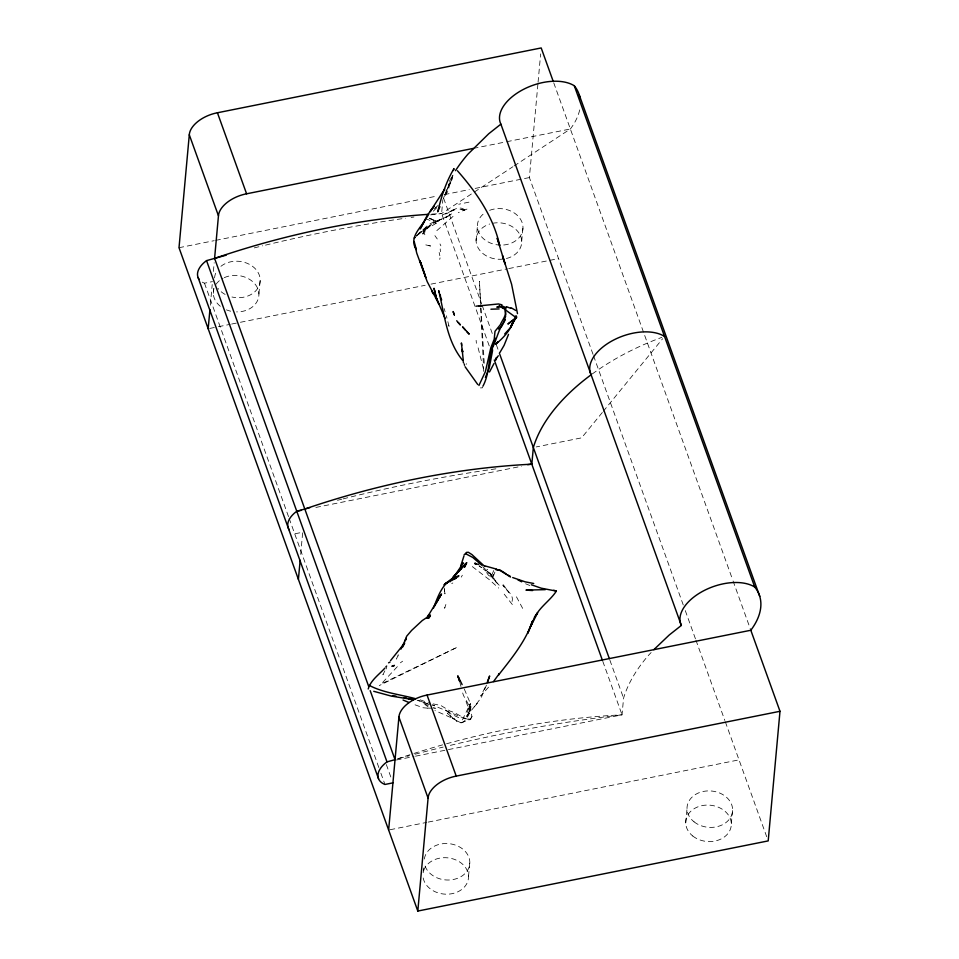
<?xml version="1.0" encoding="UTF-8"?>
<svg xmlns="http://www.w3.org/2000/svg" width="959" height="959" viewBox="0 0 959 959"><rect width="100%" height="100%" fill="white"/><g stroke="black" fill="none" stroke-linecap="round" stroke-linejoin="round"><path stroke-width="0.72" stroke-dasharray="4.79 3.6" d="M452.24 175.545L451.701 180.364L448.968 186.262L448.908 189.63L443.573 198.057M423.099 230.639L423.758 231.718L422.931 234.032L423.099 230.639C428.397 221.457 439.606 220.87 448.105 216.29L444.556 217.897L450.095 214.816L439.138 220.678L434.523 221.361M210.333 305.166L212.203 284.535M213.401 271.445L214.193 262.742M213.306 293.286L213.941 286.202M258.906 293.993L260.201 279.812M300.694 554.338L302.696 532.233L294.713 533.827A25.354 14.337 -19.8 0 1 292.519 532.772M489.246 345.911L441.596 213.557L442.854 199.652M476.084 240.673L477.378 226.492M423.183 872.75L423.83 865.665M521.696 241.38L522.991 227.199M593.034 354.351L529.392 177.571L537.939 83.709M538.071 82.21L540.648 53.908M468.531 876.298L469.826 862.117M415.499 756.183L622.043 714.827L623.566 698.152A172.86 97.734 -19.8 0 1 648.428 655.405L651.125 652.54M685.709 822.978L687.004 808.797M731.321 823.685L732.616 809.504M452.984 175.149L451.641 180.388L448.213 184.847M512.082 601.437C514.096 594.101 505.932 590.492 502.828 585.026L508.785 592.302L502.12 583.096M435.734 221.469L439.33 220.57L436.633 221.469L436.261 223.135C430.675 227.199 423.506 228.781 418.615 234.128M451.773 178.05L450.61 182.33L448.165 186.25L451.377 180.783L445 194.689M439.713 259.386L440.073 257.887M422.931 234.032L425.496 229.489L430.088 225.197L433.9 222.991L436.261 223.135L427.103 219.203M493.693 570.593L490.972 576.91L488.383 575.184L484.786 569.79L485.961 570.953L480.531 566.925M467.381 712.345L468.723 708.018M386.093 669.022L386.681 667.272M398.297 654.697L396.427 659.085L398.273 655.8M483.108 385.866L482.389 387.844L480.423 387.904M486.453 685.11L481.25 697.601L474.226 706.855L478.073 702.515M444.832 195.061L449.172 184.416M485.901 569.466L490.972 576.91L492.614 576.587L494.76 571.648M467.429 716.169L468.831 712.525M443.394 198.429L444.473 195.792M494.904 572.091L492.974 577.138L492.339 577.054L489.761 573.326L482.653 566.709M464.312 689.077L470.389 703.486L469.407 705.177L469.574 708.018L468.651 704.781L471.996 716.553L470.066 719.718C462.801 718.747 457.143 712.945 450.215 711.158L440.864 705.488L432.857 703.834M471.996 716.553L470.066 719.718L465.259 718.782L432.341 704.913L436.105 706.256M485.122 687.411L480.711 696.066L490.828 684.57M445.899 191.081L446.702 189.438M384.871 670.844L382.917 674.764L384.691 671.648M461.255 577.138L462.334 575.232M474.621 706.411L465.535 717.62L468.064 714.035L470.917 706.579L470.473 711.29L467.908 716.241L463.952 721.707L460.967 722.822L470.389 703.486L469.778 711.698C470.689 703.762 463.017 698.536 462.262 690.768M602.324 412.49L581.586 437.855L536.261 446.93M603.259 411.339L662.633 338.719M426.875 228.194L424.513 230.819M436.669 207.827L432.857 211.627M436.836 230.616L455.01 214.684M416.446 235.65L423.95 228.937L430.088 225.197M418.256 234.032L420.426 231.886L418.472 233.804M434.367 208.87L436.057 207.252M416.302 236.31L417.86 234.991M397.338 666.661L381.346 683.851L457.395 647.133L379.249 685.577M418.651 234.332L426.036 228.29L421.816 231.67M435.746 207.372L438.083 205.49M400.394 662.813L402.588 661.219M430.543 214.876A906.267 512.382 -19.8 0 1 441.596 213.557L512.849 166.758M514.108 165.931L570.365 128.986A81.779 46.236 -19.8 0 0 580.171 107.024M451.569 213.869L449.196 215.391L450.095 214.816M429.152 225.928L423.758 229.321M429.452 218.34L437.316 221.349L442.231 218.712L436.609 221.445L429.248 218.137M451.737 583.504L452.828 583M466.985 209.086L458.294 212.658M442.411 214.864L455.981 209.314L452.888 209.973L445.623 213.977C451.509 212.071 456.676 205.682 463.401 208.894M468.963 202.157L458.702 204.243M460.967 722.822L470.869 719.19L465.259 718.782M437.316 221.349L434.319 222.44L425.868 229.788L425.604 231.862L423.758 231.718L424.957 235.075M473.374 148.393L505.225 142.028M506.664 141.728L570.365 128.986M179.009 247.71L214.193 240.673M215.667 240.373L437.028 196.056M444.365 194.593L469.287 189.594M475.149 188.42L529.392 177.571M202.289 282.138A25.354 14.337 -19.8 0 0 204.483 283.193L212.478 281.598M209.649 328.457L216.974 326.983M218.448 326.695L230.172 324.346M231.634 324.046L238.971 322.584M240.433 322.284L425.161 285.303M431.023 284.128L507.251 268.868M508.726 268.58L558.57 258.594M315.871 507.431L521.54 466.254M396.451 759.996L414.024 756.483M390.109 829.727L426.755 822.39M428.217 822.091L739.017 759.864M433.696 708.437L435.83 708.329L432.053 707.191M427.882 708.126L431.442 708.186M427.69 708.186L423.027 707.73L412.634 703.93M461.111 722.882L454.926 719.873L447.338 713.34L456.928 721.264L452.636 718.183L454.998 719.394L434.895 710.535M427.738 703.774L417.129 700.262M418.112 700.286L429.452 704.661M424.022 702.336L425.101 702.719M433.504 220.342L436.261 221.337M458.702 717.632L449.387 713.244L444.904 709.588L449.148 712.369M525.604 583.767L529.836 585.493M420.174 699.818L430.159 703.426M430.579 218.868L433.708 220.414M492.614 576.587L487.34 569.298M428.193 705.56L422.895 702.971L428.062 706.795M472.319 566.589L489.102 579.5L498.668 588.071M466.661 364.24L466.326 363.713M512.334 604.554L502.924 592.518M434.906 235.65L437.256 238.971M522.655 608.366L516.457 596.822M489.761 573.326L493.945 579.524L499.771 585.757L494.472 580.639L490.205 574.333M448.44 325.101L448.92 326.084M439.989 243.946L440.864 245.828M449.064 326.3L446.331 315.751M553.763 82.882L732.568 579.56M733.072 580.974L750.31 628.84M593.537 355.753L683.264 604.985M685.289 610.619L695.431 638.778M695.934 640.18L724.824 720.449M725.34 721.851L766.685 836.716M443.621 198.285L481.634 303.883M482.137 305.298L492.782 334.871M496.33 344.725L498.872 351.761M609.876 660.128L623.566 698.152M602.791 661.326L622.043 714.827A906.267 512.382 -19.8 0 0 447.373 746.066M386.345 764.563L391.404 778.636M204.483 283.193L288.635 516.937M289.138 518.339L378.865 767.572M380.891 773.206L384.943 784.462M466.026 701.556L469.778 711.266M444.197 308.57L445.084 311.699M459.876 682.257L460.955 686.44M439.15 252.481L439.857 255.729M444.449 589.725L444.952 593.861L444.592 590.492M478.133 347.865L483.372 368.532M476.132 340.349L476.395 343.298M440.205 248.944L440.409 251.69M480.915 306.724L479.428 281.335L480.627 306.448M480.998 308.223L484.247 363.485M444.341 588.047L444.52 591.223L444.425 588.61M480.687 307.923L483.72 371.469M489.641 210.321A22.848 18.221 5.2 0 1 522.08 222.464A22.848 18.221 5.2 0 1 502.168 245.096M500.682 245.108A22.848 18.221 5.2 0 1 478.745 232.39A22.848 18.221 5.2 0 1 485.901 212.143M409.889 754.733A512.058 289.51 -19.8 0 0 396.391 759.204L406.628 756.459A906.267 512.382 -19.8 0 1 409.445 755.704M413.94 753.438A512.058 289.51 -19.8 0 1 445.204 744.136M446.558 743.764A512.058 289.51 -19.8 0 1 622.043 714.827M492.506 223.303A22.848 18.221 5.2 0 1 521.264 245.324A22.848 18.221 5.2 0 1 484.619 254.794A22.848 18.221 5.2 0 1 489.701 224.022M254.267 247.89A906.267 512.382 -19.8 0 1 262.694 245.804M265.511 245.132A906.267 512.382 -19.8 0 1 405.585 218.196M411.135 217.417A906.267 512.382 -19.8 0 1 413.916 217.034M224.274 277.654A22.848 18.221 5.2 0 1 258.007 289.258A22.848 18.221 5.2 0 1 236.597 311.903M230.687 311.184A22.848 18.221 5.2 0 1 226.456 309.853M220.33 306.305A22.848 18.221 5.2 0 1 213.953 288.575M216.111 284.2A22.848 18.221 5.2 0 1 223.027 278.254M424.346 859.036A22.848 18.221 5.2 0 1 459.277 846.785A22.848 18.221 5.2 0 1 458.846 877.761A22.848 18.221 5.2 0 1 424.298 862.597M423.578 870.88A22.848 18.221 5.2 0 1 459.217 861.673A22.848 18.221 5.2 0 1 457.563 891.93A22.848 18.221 5.2 0 1 423.183 877.976M220.918 266.302A22.848 18.221 5.2 0 1 259.29 275.077A22.848 18.221 5.2 0 1 231.97 297.002M225.149 294.449A22.848 18.221 5.2 0 1 217.897 288.287M214.612 277.918A22.848 18.221 5.2 0 1 216.722 271.061M592.278 373.95A172.86 97.734 -19.8 0 1 661.854 337.376M449.315 181.431A172.86 97.734 -19.8 0 1 452.564 175.449M337.472 500.298A906.267 512.382 -19.8 0 1 341.68 499.231M343.094 498.884A906.267 512.382 -19.8 0 1 497.206 468.639M415.055 754.218A906.267 512.382 -19.8 0 1 443.154 747.085M431.706 214.109A512.058 289.51 -19.8 0 1 441.596 213.557M445.875 604.482L444.628 608.234L445.875 604.482M449.447 184.727L446.654 190.541L449.447 184.727M425.568 228.218L423.387 229.68L426.419 227.655L425.568 228.218M464.827 209.961L458.893 209.41L464.827 209.961M430.483 245.983L425.592 244.845L430.483 245.983M479.644 566.254L479.021 565.834L481.538 567.536L479.644 566.254M494.053 578.9L492.339 577.054L496.031 581.226L494.053 578.9M694.04 821.815A22.848 18.221 5.2 0 0 731.969 814.227A22.848 18.221 5.2 0 0 703.426 791.427A22.848 18.221 5.2 0 0 694.04 821.815M692.746 835.996A22.848 18.221 5.2 0 0 730.674 828.396A22.848 18.221 5.2 0 0 702.132 805.608A22.848 18.221 5.2 0 0 692.746 835.996"/><path stroke-width="1.44" d="M495.06 338.059L494.976 340.373C487.628 354.422 490.612 371.493 483.108 385.866M553.259 81.479L541.188 47.95L217.429 112.766A27.308 15.44 -19.8 0 0 189.295 134.775L179.009 247.71L417.812 911.05L768.195 840.899L779.991 711.29L750.813 630.255A81.779 46.236 -19.8 0 0 754.745 587.052L574.297 85.771A42.891 24.251 -19.8 0 0 523.182 89.523A42.891 24.251 -19.8 0 0 500.886 124.155L488.742 133.745L467.968 154.135A172.86 97.734 -19.8 0 0 455.489 170.678M208.187 328.745L209.925 309.589M368.688 686.44L214.588 258.391L218.46 215.811L189.295 134.775M298.405 579.38L300.155 560.224M388.635 830.014L398.92 717.08A27.308 15.44 -19.8 0 1 427.055 695.071L750.813 630.255M417.812 911.05L428.086 798.116L398.92 717.08M304.818 509.025A512.058 289.51 -19.8 0 1 531.825 464.192L533.336 447.517A172.86 97.734 -19.8 0 1 591.116 374.801A42.891 24.251 -19.8 0 1 613.412 340.157A42.891 24.251 -19.8 0 1 664.527 336.417M505.657 316.038L504.182 320.989M463.952 555.956L460.656 566.337L460.704 569.25M461.207 567.584L461.723 565.378L453.979 576.779L457.311 573.098M405.441 640.648L406.148 638.214L400.982 649.099M368.208 688.982C370.665 680.219 378.997 674.692 384.847 668.135M508.51 334.367L504.086 345.384L499.939 352.433M405.225 640.216L406.688 636.177L411.603 630.423L422.26 620.545L430.447 615.103L427.654 617.332L430.016 615.726L428.781 616.997M453.355 170.522L454.015 168.616C446.019 181.85 441.296 196.835 437.736 211.807L439.905 206.653M487.424 682.544L489.641 675.975L487.448 681.777M515.031 318.064L510.656 326.683L516.709 316.758L514.647 319.215L516.541 317.405M515.055 318.016L510.5 327.75L512.969 322.692C509.505 331.37 502.768 338.383 495.647 344.269L497.961 341.656M505.261 319.815L501.665 326.336L498.524 329.081M495.671 360.296L496.69 357.647L495.479 359.062L498.332 355.777M433.492 608.114C438.563 594.76 443.478 579.967 458.917 575.832L457.467 577.162M402.828 646.869L404.674 642.95L390.517 660.631M532.533 621.048C525.652 641.319 511.627 658.354 498.584 674.956L499.255 673.697L493.501 681.561M534.247 618.064L527.75 633.252L532.209 621.828L530.699 626.443L537.639 612.741L534.367 617.32M503.607 322.248C498.344 330.364 496.438 339.942 492.291 348.237L492.542 350.706L489.234 368.136L485.398 377.402M553.775 590.229L556.364 591.104C550.334 600.442 540.013 606.651 534.87 617.057M428.265 615.606L441.512 593.981L436.309 603.127M493.981 363.569L489.51 371.972M422.799 224.418L424.082 222.056M428.637 614.887L426.887 617.944M451.641 579.62L453.235 576.803L465.918 563.413L458.558 571.804M434.559 606.148L435.722 604.134M444.736 188.995L430.064 211.699L434.079 206.449M422.152 225.593L420.126 228.937L427.378 215.14L433.348 207.216M426.743 217.525L428.074 215.391M478.937 385.482L485.386 371.636L490.792 347.889L494.197 339.258L495.012 331.299L500.298 324.789C502.216 319.874 508.294 313.929 503.931 308.45L502.24 307.935M424.825 220.606L426.371 218.184M439.594 596.918L438.754 598.188L440.661 595.287M426.048 218.556C420.569 228.074 408.546 237.616 416.278 249.568L414.18 241.512M484.822 566.517L471.924 554.566L468.28 552.252L466.745 552.444L465.798 553.822L472.727 557.419L481.945 565.342M414.827 237.305L414.3 238.036L415.007 237.508M510.08 328.098L504.71 333.936M455.117 575.508L453.343 577.342L455.237 575.364M458.642 571.132L457.155 572.799L457.719 572.163M653.834 649.675L669.202 635.026L681.346 625.436A42.891 24.251 -19.8 0 1 703.642 590.792A42.891 24.251 -19.8 0 1 754.745 587.052M449.915 581.861L450.526 581.238M385.806 666.889L386.681 666.049M446.331 583.552L448.656 581.526L446.582 583.36M464.12 554.793L466.745 552.444M427.342 618.076L428.277 617.356M516.218 315.763L514.767 316.65L505.98 310.284M451.473 580.663L454.314 578.972M455.309 578.517L456.088 578.097L454.41 578.828L456.016 578.253M388.563 662.813L390.025 662.082M495.851 569.658L500.118 570.078L506.028 573.806M199.052 279.261A25.354 14.337 -19.8 0 1 206.545 260.62L226.18 255.19M289.282 529.895A25.354 14.337 -19.8 0 1 296.775 511.255L309.961 507.599M392.926 782.868L384.943 784.462A25.354 14.337 -19.8 0 1 386.992 761.89L395.036 759.66L370.198 690.672M218.46 215.811A27.308 15.44 -19.8 0 1 246.595 193.802L473.374 148.393M296.775 511.255L301.174 510.368M428.086 798.116A27.308 15.44 -19.8 0 1 456.22 776.107L779.991 711.29M497.913 307L499.531 306.7L496.678 307.108M475.988 306.185L498.476 303.967L501.977 304.818M545.299 589.653L525.952 590.097L532.557 590.552M499.124 308.93L490.924 309.206M478.541 305.741L481.921 305.897M392.459 695.79L396.007 696.102M415.726 698.751C400.191 694.46 383.504 692.889 369.227 685.385M413.317 699.662L391.176 696.066L373.746 691.307M533.719 583.48L525.22 581.849L512.693 577.558M478.685 564.336L474.993 563.844L476.299 564.36L475.089 563.197L476.299 564.36M531.406 584.774L541.152 588.167L556.364 591.104M408.126 698.572L413.437 699.734M496.366 569.346L500.37 570.629L510.548 577.054M404.087 697.529L406.7 698.284M484.739 565.834L496.582 569.155M408.978 702.515L403.056 700.022M506.448 306.676L510.691 308.33M501.797 305.885L506.448 307.767M501.821 307.132L498.92 305.957L505.896 309.146M517.848 579.847L521.672 581.801M507.994 575.088L510.332 576.359M511.087 307.743L515.858 310.512M466.661 331.43L469.203 334.152L462.55 326.851L465.367 330.016M457.419 170.75C476.539 192.399 493.429 216.818 499.675 245.492L497.182 238.228L504.698 262.706M458.246 322.608L460.416 324.957L456.7 320.75M477.774 384.535L465.079 366.734M462.909 360.716C446.462 340.793 444.652 314.672 438.671 290.625L439.246 292.243M445.132 318.436L436.093 297.422L438.814 303.871L427.199 281.646L416.769 253.212L414.959 245.54M462.13 684.618L457.743 675.807L459.505 680.866M433.288 293.838L431.97 291.104L432.509 292.231M420.953 263.605L419.778 260.848M425.089 275.736L425.868 277.559L424.969 275.461M579.296 95.097L759.756 596.366M500.886 124.155L681.346 625.436M499.375 353.176L609.373 658.725M494.305 359.997L602.276 659.912M217.429 112.766L246.595 193.802M427.055 695.071L456.22 776.107M206.545 260.62L386.992 761.89M198.081 277.499L378.541 778.768M440.852 297.518L441.655 299.951M458.33 677.066L459.577 681.082M462.658 351.414L462.13 349.424L462.634 352.121L462.286 350.191M505.009 263.905L502.504 255.693L511.591 284.212L517.5 313.641M440.049 294.413L440.589 296.487M434.679 291.152L434.031 288.251L436.848 299.891L434.679 291.152L435.062 293.142M463.281 361.807L463.509 362.886M464.324 364.012L464.528 365.283M463.305 360.476L461.399 342.95L461.723 345.336M505.429 311.663L505.813 314.816M214.588 258.391A512.058 289.51 -19.8 0 1 428.877 214.301M527.678 464.683A906.267 512.382 -19.8 0 1 531.825 464.192M574.297 85.771A81.779 46.236 -19.8 0 1 580.087 98.537M466.637 562.729L464.504 567.117L466.637 562.729M429.896 616.385L428.601 618.171L429.896 616.385M462.25 563.928L461.471 564.887L463.413 562.957L462.25 563.928M445.635 583.432L444.041 584.906L447.014 582.365L445.635 583.432M511.495 321.217L507.898 324.01L514.887 318.808L511.495 321.217M394.353 665.486L392.123 666.181L394.353 665.486M420.953 263.245L419.958 260.992L424.945 274.825L420.953 263.245M454.362 314.984L453.116 311.531L454.338 314.912"/></g></svg>
